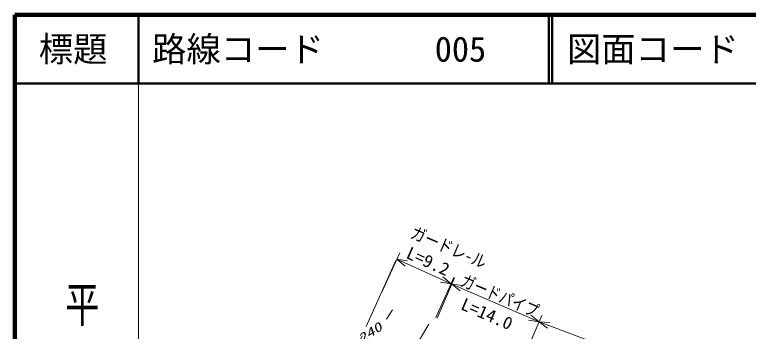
# Model space of a CAD drawing. Units: millimetres, scale not verified. Extents: x 40000 to 680000, y 20000 to 380000.
# Drawn here: x 40000 to 146778, y 333982 to 380000 of the extents above; entities that cross this region are included whole.
import ezdxf
from ezdxf.enums import TextEntityAlignment as Align

# ---------------------------------------------------------------- set-up
doc = ezdxf.new("R2010")
doc.units = ezdxf.units.MM
doc.header["$LTSCALE"] = 1000
doc.linetypes.add('CHAIN', pattern=[18.5, 12, -1.5, 3.5, -1.5])
for name, color, linetype, lineweight in [('M-BGD', 7, 'Continuous', 13), ('M-BMK', 2, 'CHAIN', 13), ('M-STR-HTXT', 7, 'Continuous', 13), ('M-TTL', 2, 'Continuous', 140), ('M-TTL-BAND', 7, 'Continuous', 13), ('M-TTL-LINE', 7, 'Continuous', 50), ('M-TTL-TXT', 7, 'Continuous', 50)]:
    doc.layers.add(name, color=color, linetype=linetype, lineweight=lineweight)
doc.styles.add('@ＭＳ ゴシック', font='')
doc.styles.add('ＭＳ ゴシック', font='')
doc.styles.get('@ＭＳ ゴシック').set_extended_font_data('@MS Gothic')
doc.styles.get('ＭＳ ゴシック').set_extended_font_data('MS Gothic')

msp = doc.modelspace()

# ---------------------------------------------------------------- linework, layer by layer
at = {"layer": 'M-BGD'}
msp.add_line((94124, 335750), (95008, 337081), dxfattribs=at)
msp.add_lwpolyline([(96679, 330886), (97426, 331213), (98068, 331627), (98474, 332060), (98928, 332731), (100294, 335006)], dxfattribs=at)
at = {"layer": 'M-BMK'}
msp.add_line((83578, 317820), (95483, 344264), dxfattribs=at)
at = {"layer": 'M-STR-HTXT'}
for p, q in [((93406, 339550), (96042, 345372)), ((96822, 343460), (95629, 344461)), ((95629, 344461), (97169, 344225)), ((95629, 344461), (103519, 340890)), ((103931, 341801), (101296, 335979)), ((101506, 335883), (104036, 341753)), ((102326, 341891), (103519, 340890)), ((103519, 340890), (101979, 341126)), ((104852, 339855), (103641, 340835)), ((103641, 340835), (105184, 340626)), ((103641, 340835), (116314, 335372)), ((116710, 336290), (114180, 330420)), ((116314, 335372), (114770, 335580)), ((115103, 336351), (116314, 335372)), ((117571, 334452), (116314, 335372)), ((116314, 335372), (117866, 335238)), ((116314, 335372), (152636, 321756))]:
    msp.add_line(p, q, dxfattribs=at)
at = {"layer": 'M-TTL'}
for p, q in [((40000, 380000), (40000, 20000)), ((680000, 380000), (40000, 380000))]:
    msp.add_line(p, q, dxfattribs=at)
at = {"layer": 'M-TTL-BAND'}
msp.add_line((58000, 370000), (58000, 20000), dxfattribs=at)
at = {"layer": 'M-TTL-LINE'}
for p, q in [((58000, 380000), (58000, 370000)), ((117750, 380000), (117750, 370000)), ((118250, 380000), (118250, 370000)), ((40000, 370000), (680000, 370000))]:
    msp.add_line(p, q, dxfattribs=at)

# ---------------------------------------------------------------- texts
at = {"layer": 'M-BGD', "style": 'ＭＳ ゴシック', "oblique": 15, "width": 1.4}
msp.add_text('240', height=1320, rotation=33.6, dxfattribs=at).set_placement((90745, 331873), align=Align.BOTTOM_LEFT)
at = {"layer": 'M-STR-HTXT', "style": 'ＭＳ ゴシック'}
for s, rotation, width, p in [('ガードレ-ル ', 336.9, 0.85, (97246, 347133)), ('L=9.2', 335.6, 1.05, (96591, 344189)), ('ガードパイプ', 336.9, 0.8, (104542, 340143)), ('L=14.0', 336.7, 1.05, (104555, 336726))]:
    msp.add_text(s, height=1833, rotation=rotation, dxfattribs=dict(at, width=width)).set_placement(p, align=Align.BOTTOM_LEFT)
at = {"layer": 'M-TTL-BAND', "style": '@ＭＳ ゴシック', "width": 1.4}
msp.add_text('平  面  図', height=3666, rotation=270, dxfattribs=at).set_placement((49777, 306475), align=Align.MIDDLE_RIGHT)
at = {"layer": 'M-TTL-TXT', "style": 'ＭＳ ゴシック'}
msp.add_text('標題', height=3666, dxfattribs=at).set_placement((48500, 375000), align=Align.MIDDLE_CENTER)
for s, p in [('路線コード', (60000, 375000)), ('図面コード', (120380, 375000)), ('005', (101142, 375000))]:
    msp.add_text(s, height=3666, dxfattribs=at).set_placement(p, align=Align.MIDDLE_LEFT)

doc.saveas('drawing.dxf')
